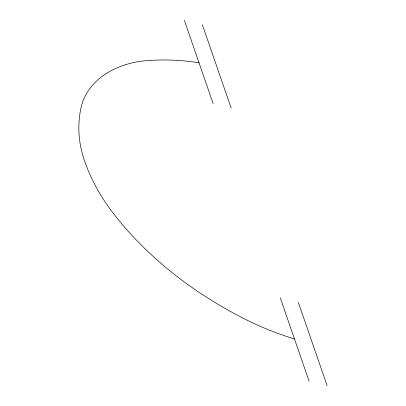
<?xml version="1.0" encoding="UTF-8"?>
<svg xmlns="http://www.w3.org/2000/svg" width="406" height="406" viewBox="0 0 406 406"><rect width="100%" height="100%" fill="white"/><g stroke="black" fill="none" stroke-linecap="round" stroke-linejoin="round"><path stroke-width="0.61" d="M202.361 24.761L231.151 108.052M298.339 302.404L327.129 385.7M184.334 20.3L213.125 103.596M280.313 297.948L309.103 381.239M199.021 62.793A167.221 126.2 5.7 0 0 146.485 60.672A79.297 59.844 5.7 0 0 81.129 107.23A167.221 126.2 5.7 0 0 84.468 160.639A261.895 197.651 5.7 0 0 114.066 214.322A395.647 298.598 5.7 0 0 243.686 318.477A261.895 197.651 5.7 0 0 294.502 338.995"/></g></svg>
